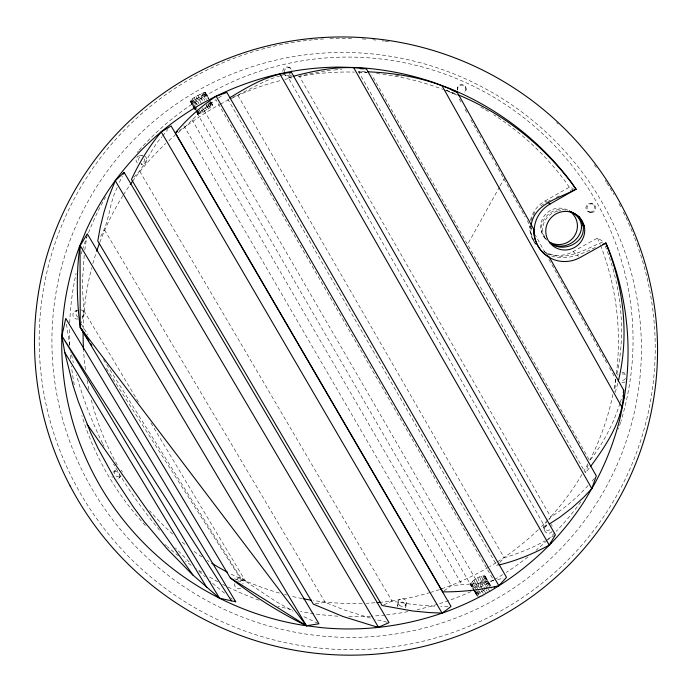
<?xml version="1.0" encoding="UTF-8"?>
<svg xmlns="http://www.w3.org/2000/svg" width="692" height="692" viewBox="0 0 692 692"><rect width="100%" height="100%" fill="white"/><g stroke="black" fill="none" stroke-linecap="round" stroke-linejoin="round"><path stroke-width="0.52" stroke-dasharray="3.46 2.59" d="M457.239 89.017L457.239 89.553A4.463 4.36 -64.7 0 1 463.346 85.41A4.463 4.36 -64.7 0 1 464.678 92.65M615.742 378.991L614.721 391.378M84.216 255.27L82.703 277.466L82.772 293.339L83.87 310.777L81.249 322.835M84.787 250.002L87.114 234.813M405.927 606.131L406.316 602.594M529.951 225.488C529.977 231.889 531.508 238.697 535.617 243.766M397.675 605.898L398.134 602.36M465.837 90.652L465.915 90.124M466.001 89.502L466.079 88.965M100.608 236.439C109.699 221.639 109.085 202.661 117.458 187.186M530.842 220.869L534.657 212.228M616.857 374.095C626.485 330.664 620.88 284.568 604.289 243.532M617.818 383.325L615.145 392.797M474.496 590.959L470.638 584.827C476.269 585.683 482.834 581.539 485.222 576.479L484.919 575.917C479.478 575.813 473.017 579.429 470.352 584.23L477.03 595.838M483.993 590.042L479.374 593.07L477.264 596.141L474.885 591.582M619.946 403.306C613.397 424.023 603.121 443.615 589.688 460.708L468.103 245.375M620.266 402.329L622.497 395.461M588.122 465.379L585.389 472.714L358.603 71.691L365.817 71.717M119.353 182.368L122.38 176.01M133.781 177.256C146.003 166.132 150.337 148.763 161.989 136.826M208.621 98.186L205.256 92.425L204.555 92.46L195.914 96.309L191.251 99.804L190.17 101.205L195.507 110.409M499.546 186.866L467.576 244.44L371.872 74.952M500.065 185.923L504.788 177.429M444.152 590.83L451.271 585.605L478.06 583.373L493.803 580.527L215.913 99.648L197.644 114.085L473.959 590.492M549.31 519.519L550.789 517.036C564.594 508.283 577.232 497.617 588.157 485.447M292.405 76.492L288.382 77.729L544.872 526.724L546.36 524.484M193.241 106.447L190.17 101.205L191.096 101.387L195.542 99.389L202.938 94.899L205.429 92.676L208.552 98.091M179.185 130.459L184.729 127.267L197.843 114.318L202.955 112.182L212.513 106.049L212.876 105.547L210.749 101.871M589.169 468.302L585.389 472.714M594.367 478.362L591.011 482.367M162.637 136.013L167.819 129.516M499.079 563.193L496.891 565.546L227.755 99.034M499.806 562.414L504.191 557.726C518.369 553.565 532.165 547.995 545.106 540.85M118.73 478.345L121.36 475.811A4.083 3.884 40.6 0 1 115.348 475.3A4.083 3.884 40.6 0 1 116.351 469.47M115.547 470.084L112.874 472.567A4.117 3.918 40.6 0 1 118.574 472.688M197.843 114.318L203.422 109.275L209.313 106.343L212.876 105.547L210.653 102.018M218.447 97.987L221.821 95.773M540.789 205.861L546.741 201.995L544.941 201.026A29.583 28.943 -34.6 0 0 530.418 220.592M232.832 97.217C248.601 90.661 262.934 80.531 279.68 76.042M554.603 535.357L546.031 540.365M544.941 201.026L569.317 187.221L573.184 188.38M543.826 251.473A29.583 28.943 -34.6 0 0 573.106 251.62L597.473 238.031L603.493 241.638C585.493 248.869 564.231 263.514 544.716 251.914L535.219 234.925M544.872 526.724L546.663 525.747M547.692 201.536L550.521 200.152M556.195 197.402L560.918 195.101M570.372 190.508L574.152 188.665M383.904 604.73L392.079 601.184L413.003 604.54L435.597 606.244M546.1 253.393C562.207 263.142 580.847 254.492 595.933 247.174M74.823 311.339L78.801 309.687M280.658 75.696L284.559 74.321M557.605 211.25C546.395 213.378 538.8 226.855 544.786 237.122M497.712 579.55L503.586 578.088M324.911 70.999L308.528 74.001L299.463 76.379L550.789 517.036M288.382 77.729L290.995 77.288M315.293 603.839L325.197 602.386L344.642 610.102L371.033 618.293M327.039 70.774L333.414 70.1M334.47 69.987L341.909 69.2M558.608 210.913L560.745 210.74M141.142 164.246L142.846 164.194M447.966 606.521L440.761 606.408M140.078 155.639L142.638 155.622A4.299 4.143 69.3 0 0 138.755 161.02M358.603 71.691L367.054 72.565M395.608 75.281L401.793 76.25M565.459 210.117C549.621 205.403 533.376 226.085 545.798 238.974M387.036 622.194L375.142 619.427M234.441 578.841L245.712 581.436L275.987 601.504L292.984 611.105M446.314 90.211L455.812 93.827M591.548 203.517L592.681 203.941M446.331 90.444L456.288 94.847M587.992 211.51L589.1 211.994M284.888 75.186L286.306 75.826M318.009 623.362L303.079 616.304M289.161 67.444L290.536 68.153M224.563 593.208L209.91 581.107M230.548 597.81L232.261 599.125M573.106 251.62L575.467 253.609M577.258 255.114L578.676 256.308M199.002 571.324L205.221 576.929M189.193 561.973L175.413 547.908M482.817 589.212L478.06 583.373L203.422 109.275M483.5 590.042L486.909 594.212M479.954 582.206L485.308 588.806M485.974 589.636L487.315 591.288M159.618 530.254C142.379 509.597 126.757 487.549 113.592 464.072M197.462 98.281L201.459 103.246M204.797 107.381L206.796 109.864M195.542 99.389L198.872 103.566M202.202 107.736L204.867 111.075M476.079 584.221L480.542 589.8M481.182 590.596L485.014 595.38M199.391 97.07L202.713 101.248L199.962 94.216M206.034 105.418L208.69 108.765M481.71 580.934L487.549 588.338M488.197 589.16L490.144 591.625M197.047 104.553L193.76 100.314L196.416 104.89M200.983 109.639L202.955 112.182M201.285 95.963L204.521 100.158M207.756 104.354L210.351 107.71M474.236 584.827L478.008 589.705M478.63 590.527L483.033 596.219M545.374 237.901L547.13 240.236M483.198 579.637L488.163 586.254M192.246 100.997L195.438 105.322M199.27 110.521L201.182 113.125L199.59 110.374M202.938 94.899L206.043 99.146M208.534 102.537L211.648 106.784M472.645 585.138L476.304 590.138M476.909 590.977L481.182 596.815M484.331 578.408L491.355 588.459M569.317 187.221L565.312 181.442A268.574 264.854 29.8 0 0 493.638 114.76M194.772 106.715L191.096 101.387L193.751 105.971M197.834 111.153L199.677 113.817M204.226 93.956L207.185 98.273M209.555 101.733L212.513 106.049M471.416 585.138L474.92 590.267M475.499 591.124L479.582 597.109M485.014 577.327L491.579 587.569M190.386 101.456L193.648 106.568M194.192 107.416L195.819 109.967M196.364 110.824L198.535 114.223L196.407 110.556M106.369 368.36L241.681 580.51M205.083 93.195L208.422 98.489M475.041 591.833L478.345 597.092M81.033 323.795L87.936 334.764M103.463 359.451L242.598 580.718M83.87 310.777L138.746 402.536M150.934 422.933L245.712 581.436M104.579 230.055L325.197 602.386M139.819 171.478L392.079 601.184M193.751 107.321L195.282 109.95M485.222 576.479L491.311 586.963M194.279 106.888L195.879 109.639M196.044 111.325L197.644 114.085L196.208 111.403M191.978 119.638L462.23 585.086M183.812 125.702L451.271 585.605M490.758 586.003L484.919 575.917L491.035 587.569M237.901 95.392L504.191 557.726M210.636 101.707L212.712 105.322M474.47 591.392L477.558 596.755M459.28 99.051L461.919 103.774M465.085 109.431L467.723 114.154M470.88 119.811L476.157 129.248M476.684 130.191L480.905 137.743M483.016 141.514L493.033 159.445M495.143 163.217L525.202 217.003M527.313 220.774L532.062 229.268M548.92 259.439L607.317 363.923M609.427 367.694L615.214 378.048M190.464 100.643L193.336 106.023M193.812 106.914L195.724 110.504M470.586 583.382L474.401 590.674M205.256 92.425L208.647 98.904M209.122 99.83L212.029 105.383M103.073 444.411L104.059 446.297M191.251 99.804L194.383 106.222M194.824 107.139L196.165 109.881M196.615 110.798L197.947 113.549M471.321 582.353L473.959 587.897M475.724 591.591L477.489 595.276M204.555 92.46L207.263 98.143M209.52 102.883L210.87 105.729M484.149 575.666L489.832 587.638M102.624 443.46C91.88 421.463 82.85 398.566 76.483 374.908M192.488 98.757L195.412 105.279M195.827 106.213L197.082 109.007M197.497 109.941L198.751 112.735M472.498 581.211L478.207 594.238M203.387 92.789L206.354 99.561M208.041 103.437L209.313 106.343M482.955 575.753L488.293 588.044M597.473 238.031L600.223 244.44M194.08 97.563L197.229 105.106M201.822 93.385L204.642 100.279M206.259 104.224L207.47 107.174M474.037 580.026L478.233 590.276M478.613 591.21L479.374 593.07M481.424 576.168L486.528 588.745M195.914 96.309L198.941 103.886M534.302 241.889L531.551 234.856L530.868 227.391M479.66 576.886L484.642 589.705M475.837 578.875L480.127 589.878M197.947 95.211L201.078 103.246M477.774 577.846L482.324 589.74M543.722 527.217L544.422 530.219M71.535 354.685L73.343 362.807M69.693 345.49L66.415 323.709M634.616 237.806A309.168 304.532 29.8 0 1 432.924 638.707A309.168 304.532 29.8 0 1 45.075 399.673A309.168 304.532 29.8 0 1 313.303 39.773M314.341 39.678A309.168 304.532 29.8 0 1 323.692 38.942M329.937 38.614A309.168 304.532 29.8 0 1 352.92 38.484M362.331 38.925A309.168 304.532 29.8 0 1 367.556 39.288M372.78 39.747A309.168 304.532 29.8 0 1 375.903 40.058M382.157 40.785A309.168 304.532 29.8 0 1 384.233 41.053M385.28 41.191A309.168 304.532 29.8 0 1 389.432 41.788M556.662 122.614A309.168 304.532 29.8 0 1 558.202 124.058M594.419 164.878A309.168 304.532 29.8 0 1 596.279 167.412M605.189 180.352A309.168 304.532 29.8 0 1 606.33 182.108M606.893 182.991A309.168 304.532 29.8 0 1 613.942 194.616M619.011 203.742A309.168 304.532 29.8 0 1 620.958 207.436M623.31 212.089A309.168 304.532 29.8 0 1 633.863 235.868M580.839 501.847A282.725 278.833 29.8 0 1 556.221 531.326M554.742 532.857A282.725 278.833 29.8 0 1 547.926 539.596M547.156 540.331A282.725 278.833 29.8 0 1 536.092 550.27M527.875 556.999A282.725 278.833 29.8 0 1 506.293 572.362M502.712 574.619A282.725 278.833 29.8 0 1 494.546 579.507M493.63 580.026A282.725 278.833 29.8 0 1 477.739 588.408M471.044 591.556A282.725 278.833 29.8 0 1 438.555 603.943M437.552 604.254A282.725 278.833 29.8 0 1 417.215 609.678M407.951 611.624A282.725 278.833 29.8 0 1 386.127 614.928M385.081 615.05A282.725 278.833 29.8 0 1 371.474 616.183M370.419 616.243A282.725 278.833 29.8 0 1 346.285 616.563M337.895 616.191A282.725 278.833 29.8 0 1 314.938 613.899M313.9 613.752A282.725 278.833 29.8 0 1 300.458 611.477M291.228 609.531A282.725 278.833 29.8 0 1 278.02 606.175M259.042 600.154A282.725 278.833 29.8 0 1 222.573 584.247M217.945 581.782A282.725 278.833 29.8 0 1 208.846 576.6M201.701 572.215A282.725 278.833 29.8 0 1 196.424 568.789M191.234 565.252A282.725 278.833 29.8 0 1 185.266 560.978M178.588 555.91A282.725 278.833 29.8 0 1 167.265 546.585M166.478 545.893A282.725 278.833 29.8 0 1 164.904 544.509M145.415 525.47A282.725 278.833 29.8 0 1 81.829 415.511M74.278 384.856A282.725 278.833 29.8 0 1 71.423 366.085M70.653 358.741A282.725 278.833 29.8 0 1 70.151 352.427M69.745 345.04A282.725 278.833 29.8 0 1 69.563 328.12M69.719 322.835A282.725 278.833 29.8 0 1 76.103 273.444M81.215 253.877A282.725 278.833 29.8 0 1 82.158 250.815M82.478 249.803A282.725 278.833 29.8 0 1 87.01 236.69M88.541 232.702A282.725 278.833 29.8 0 1 106.68 195.092M137.128 152.517A282.725 278.833 29.8 0 1 138.478 150.977M139.161 150.207A282.725 278.833 29.8 0 1 487.964 93.844A282.725 278.833 29.8 0 1 620.923 421.281M620.62 422.258A282.725 278.833 29.8 0 1 618.406 429.066M581.946 474.487A268.574 264.854 29.8 0 1 548.739 519M548.003 519.787A268.574 264.854 29.8 0 1 538.964 528.991M538.194 529.743A268.574 264.854 29.8 0 1 496.968 562.138M496.069 562.708A268.574 264.854 29.8 0 1 489.685 566.601M488.76 567.146A268.574 264.854 29.8 0 1 443.364 588.235M439.342 589.627A268.574 264.854 29.8 0 1 431.22 592.214M430.208 592.516A268.574 264.854 29.8 0 1 380.202 602.282M374.908 602.749A268.574 264.854 29.8 0 1 366.431 603.277M362.193 603.441A268.574 264.854 29.8 0 1 313.545 600.518M302.049 598.528A268.574 264.854 29.8 0 1 290.657 596.037M286.54 595.016A268.574 264.854 29.8 0 1 284.49 594.48M279.386 593.07A268.574 264.854 29.8 0 1 229.251 573.132M209.027 561.532A268.574 264.854 29.8 0 1 207.245 560.399M201.934 556.896A268.574 264.854 29.8 0 1 193.276 550.789M184.859 544.353A268.574 264.854 29.8 0 1 180.75 541.014M172.723 534.094A268.574 264.854 29.8 0 1 149.636 510.739M117.259 464.903A268.574 264.854 29.8 0 1 91.301 399.959M88.887 389.596A268.574 264.854 29.8 0 1 87.062 380.185M85.445 369.649A268.574 264.854 29.8 0 1 83.594 350.55M83.161 329.193A268.574 264.854 29.8 0 1 91.733 267.769M92.858 263.617A268.574 264.854 29.8 0 1 96.318 252.295M99.899 242.131A268.574 264.854 29.8 0 1 122.891 195.663M123.427 194.798A268.574 264.854 29.8 0 1 129.638 185.413M132.587 181.235A268.574 264.854 29.8 0 1 165.82 143.469M168.857 140.666A268.574 264.854 29.8 0 1 175.067 135.208M178.233 132.544A268.574 264.854 29.8 0 1 219.485 104.622M220.402 104.129A268.574 264.854 29.8 0 1 280.788 80.436M284.879 79.416A268.574 264.854 29.8 0 1 292.085 77.789M298.295 76.552A268.574 264.854 29.8 0 1 354.226 72.089M358.482 72.228A268.574 264.854 29.8 0 1 366.994 72.703M376.543 73.568A268.574 264.854 29.8 0 1 381.846 74.191M382.901 74.329A268.574 264.854 29.8 0 1 442.932 89.38M443.935 89.761A268.574 264.854 29.8 0 1 456.824 95.046M480.776 107.035A268.574 264.854 29.8 0 1 483.57 108.627M485.421 109.708A268.574 264.854 29.8 0 1 489.097 111.922M600.604 245.426A268.574 264.854 29.8 0 1 616.338 374.052M615.638 379.19A268.574 264.854 29.8 0 1 613.934 389.388M612.93 394.466A268.574 264.854 29.8 0 1 588.408 462.896M587.932 463.804A268.574 264.854 29.8 0 1 583.996 470.958M535.738 244.406A29.583 28.943 -34.6 0 1 529.735 226.275M545.798 239.181A18.485 18.096 -34.6 0 1 568.634 210.593M625.179 381.872A4.377 4.23 -15 0 1 620.811 381.82M622.108 374.069A4.377 4.23 -15 0 1 625.412 374.536M552.173 531.378A4.247 4.066 1.2 0 1 544.82 531.205A4.247 4.066 1.2 0 1 548.644 525.193M457.377 90.176A4.507 4.403 -64.8 0 1 459.843 84.934A4.507 4.403 -64.8 0 1 465.309 86.396A4.507 4.403 -64.8 0 1 464.747 92.14M290.104 74.442A4.455 4.325 88.7 0 1 283.988 74.485M282.699 71.345A4.455 4.325 88.7 0 1 291.194 70.134M78.17 318.96A4.213 4.022 54 0 1 72.945 315.448A4.213 4.022 54 0 1 76.847 310.803M119.664 474.496A4.117 3.918 40.6 0 1 116.957 479.34M112.372 477.385A4.117 3.918 40.6 0 1 111.94 476.407M240.66 588.338A4.083 3.884 27.9 0 1 235.064 582.82M237.486 581.055A4.083 3.884 27.9 0 1 242.485 583.97M397.813 606.919A4.135 3.944 15.1 0 1 402.363 602.109A4.135 3.944 15.1 0 1 405.356 608.095M137.293 163.018A4.342 4.178 69.2 0 1 142.197 156.219M144.213 158.84A4.342 4.178 69.2 0 1 141.376 164.134M291.479 75.091A4.411 4.29 88.8 0 1 284.723 74.226M284.127 72.02A4.411 4.29 88.8 0 1 292.119 69.762M625.43 378.498A4.342 4.195 -15.1 0 1 620.499 380.392M617.601 375.202A4.342 4.195 -15.1 0 1 618.068 374.19M621.883 372.14A4.342 4.195 -15.1 0 1 624.911 373.412M549.837 529.812A4.213 4.04 1.2 0 1 543.886 527.719A4.213 4.04 1.2 0 1 546.81 522.339M551.507 524.337A4.213 4.04 1.2 0 1 552.026 526.37M144.74 156.193A4.299 4.143 69.3 0 1 146.41 162.049A4.299 4.143 69.3 0 1 140.753 163.623M80.903 309.705A4.178 3.996 54 0 1 81.163 317.654M78.075 317.213A4.178 3.996 54 0 1 77.02 310.734M121.204 470.197A4.083 3.884 40.6 0 1 122.285 472.005M236.776 579.498A4.057 3.858 27.9 0 1 242.235 578.218A4.057 3.858 27.9 0 1 243.783 583.59M85.92 477.913A295.839 291.375 29.8 0 0 596.054 504.061A295.839 291.375 29.8 0 0 358.023 52.852A295.839 291.375 29.8 0 0 85.92 477.913M591.297 212.591A4.472 4.36 -36.4 0 0 595.319 206A4.472 4.36 -36.4 0 0 587.638 205.974A4.472 4.36 -36.4 0 0 591.297 212.591M590.172 212.098A4.437 4.325 -36.5 0 0 594.168 205.559A4.437 4.325 -36.5 0 0 586.548 205.541A4.437 4.325 -36.5 0 0 590.172 212.098M399.31 605.163A4.1 3.91 15 0 0 406.169 603.606A4.1 3.91 15 0 0 401.187 598.658A4.1 3.91 15 0 0 399.31 605.163"/><path stroke-width="1.04" d="M590.432 466.659C606.901 444.411 623.795 418.971 623.717 390.279L549.188 256.888C539.163 251.689 533.394 240.254 533.679 229.138L457.213 92.296C429.533 78.741 398.48 73.041 367.859 71.812M79.736 247.148C76.232 273.772 76.656 300.795 80.237 327.385L230.298 577.898C253.402 596.02 278.296 611.84 304.601 624.885L306.452 625.75L318.951 623.786L87.279 233.818L79.234 247.278A284.239 279.836 29.8 0 0 304.402 625.49L322.178 627.713A284.239 279.836 29.8 0 0 375.894 627.653C399.742 625.239 423.253 619.928 445.804 611.832A284.239 279.836 29.8 0 0 494.503 588.52C515.116 575.917 534.112 560.762 550.962 543.436A284.239 279.836 29.8 0 0 584.749 500.532L594.082 484.772A284.239 279.836 29.8 0 0 620.508 416.143L624.201 397.943A284.239 279.836 29.8 0 0 608.873 249.907L605.958 243.117L602.81 244.241M375.894 627.653L376.05 626.753L343.076 616.537L313.312 604.125L97.771 241.006L100.21 227.495L103.912 212.383L108.601 197.471L115.279 180.716L124.102 172.377L389.008 622.627L378.507 627.315L376.05 626.753M531.075 226.336C533.151 203.699 559.672 198.206 575.978 189.21L550.27 203.889A31.365 30.673 -33.7 0 0 537.935 245.98A31.365 30.673 -33.7 0 0 580.104 257.502L605.958 243.117M533.679 229.138L533.774 232.91M618.276 381.327C629.512 335.49 623.769 286.341 605.76 242.996L608.579 249.725M623.232 392.347L623.717 390.279M581.107 221.111L581.245 220.549L583.503 225.436L578.702 216.778L581.09 219.978M304.402 625.49L304.601 624.885M549.249 524.078L559.577 517.4L571.921 507.945L583.581 497.392L591.816 488.595L596.288 475.906L366.449 68.966C342.03 65.065 317.022 70.039 293.399 76.232M79.234 247.278L86.18 230.41A284.239 279.836 29.8 0 1 113.635 182.861C128.15 162.888 145.225 144.844 164.341 129.231A284.239 279.836 29.8 0 1 211.242 98.601C233.697 87.123 257.597 78.603 282.232 73.248A284.239 279.836 29.8 0 1 339.054 67.098L358.222 67.608A284.239 279.836 29.8 0 1 433.573 82.434L451.634 89.268A284.239 279.836 29.8 0 1 571.895 183.138L576.142 189.262M123.237 174.194L124.102 172.377M498.846 565.027C516.431 560.676 533.368 553.834 549.232 545.114L555.417 534.847L291.496 72.461C268.825 73.975 248.471 86.483 229.459 97.935M161.245 131.912C149.256 146.315 139.317 162.386 131.515 179.427L382.088 605.517L412.389 610.949L429.014 612.558L442.041 613.069L445.838 610.456L451.02 606.443L171.123 125.961L161.245 131.912L442.041 613.069M175.405 132.942L177.533 130.321A596.106 348.543 46.8 0 1 212.262 98.826L216.138 96.266L226.881 92.46L506.518 577.362L498.871 585.683L494.347 586.781A624.271 378.922 66.8 0 1 446.262 591.876L442.698 591.807L175.405 132.942L177.671 131.454M289.515 72.989L291.496 72.461M360.428 68.707L363.438 68.837M219.502 598.199L235.704 601.772L65.766 318.415L61.873 335.871L64.788 352.462L72.989 385.219L78.213 401.351L90.799 433.01L98.117 448.494L114.734 478.708L133.885 507.772L144.369 521.82L167.135 548.886L192.194 574.412L219.502 598.199L61.873 335.871L231.465 600.838M457.801 94.674C502.816 113.177 542.191 144.464 571.67 183.077L571.895 183.138M569.464 211.259L572.345 212.479M569.239 211.311L574.118 213.378L579.351 217.115L582.353 221.137L584.178 225.817A19.601 19.168 -33.6 0 1 563.046 249.924A19.601 19.168 -33.6 0 1 547.813 222.461A19.601 19.168 -33.6 0 1 579.351 217.115L584.178 225.817L582.993 225.142L581.245 220.549M451.677 89.934L457.213 92.296M550.261 242.788C569.395 255.815 594.886 227.339 573.149 213.093M548.107 202.73L550.27 203.889M230.298 577.898L306.452 625.75L80.038 245.331L80.237 327.385L88.948 341.044M234.822 601.097L235.704 601.772M550.071 242.875C562.76 253.73 586.747 242.632 582.993 225.142M80.237 327.385L306.452 625.75M578.218 216.527L580.64 219.745M571.67 183.077L575.978 189.21M87.088 424.231L192.99 575.13M623.38 396.75L624.201 397.943M578.702 216.778L580.735 219.796M90.695 343.768L91.854 345.593M619.816 415.036L620.508 416.143M64.788 352.462L206.934 587.681M115.279 180.716L378.507 627.315M216.138 96.266L498.871 585.683M279.793 73.854L549.232 545.114M353.577 67.487L591.816 488.595M441.928 85.592L622.212 407.726M582.05 221.708L583.503 225.436M550.789 542.744L550.962 543.436M494.347 586.781L494.503 588.52M442.361 588.589A268.574 264.854 29.8 0 1 440.346 589.281M380.202 602.282A268.574 264.854 29.8 0 1 377.028 602.576M311.443 600.189A268.574 264.854 29.8 0 1 303.087 598.727M227.374 572.146A268.574 264.854 29.8 0 1 211.726 563.219M83.524 349.477A268.574 264.854 29.8 0 1 83.126 331.33M96.655 251.274A268.574 264.854 29.8 0 1 99.527 243.143M130.217 184.574A268.574 264.854 29.8 0 1 132.587 181.235M569.438 211.086A18.485 18.096 -34.6 0 1 574.498 235.911A18.485 18.096 -34.6 0 1 549.517 242.088M70.117 485.94A312.706 307.914 29.8 0 0 609.254 514.848A312.706 307.914 29.8 0 0 358.69 37.411A312.706 307.914 29.8 0 0 70.117 485.94"/></g></svg>
